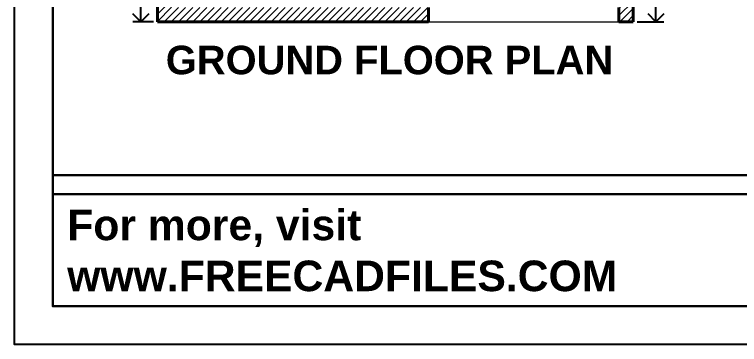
# Model space of a CAD drawing. Header units: inches. Extents: x 1457 to 6508, y 1058 to 4458.
# Drawn here: x 2731.4 to 3188.6, y 2211.2 to 2419.1 of the extents above; entities that cross this region are included whole.
import ezdxf
from ezdxf.enums import TextEntityAlignment as Align

# ---------------------------------------------------------------- set-up
doc = ezdxf.new("R2010")
doc.units = ezdxf.units.IN
for name, color, linetype, lineweight in [('FLOOR HATCH', 8, 'Continuous', 5), ('frame', 10, 'Continuous', 30), ('WALL', 2, 'Continuous', 40), ('WALL DIMENSION', 6, 'Continuous', 13), ('WALL HATCH', 7, 'Continuous', 5)]:
    doc.layers.add(name, color=color, linetype=linetype, lineweight=lineweight)
doc.styles.get("Standard").update_dxf_attribs({"font": 'arialbd.ttf'})
doc.dimstyles.new('ISO-25', dxfattribs={"dimscale": 4, "dimtxt": 2.5, "dimasz": 2.5, "dimexe": 1.25, "dimexo": 0.625, "dimtad": 0, "dimlunit": 3, "dimtxsty": 'Standard', "dimblk": 'OPEN90', "dimcen": 2.5, "dimclrd": 1, "dimadec": 0, "dimazin": 0, "dimtfac": 1, "dimtmove": 0, "dimatfit": 3, "dimfxl": 0, "dimarcsym": 0})

# ---------------------------------------------------------------- blocks, each defined once
blk = doc.blocks.new('_Open90')
at = {"color": 0, "linetype": 'ByBlock', "lineweight": -2}
for p, q in [((-0.5, 0.5), (0, 0)), ((0, 0), (-1, 0)), ((0, 0), (-0.5, -0.5))]:
    blk.add_line(p, q, dxfattribs=at)
blk = doc.blocks.new('*D214')
at = {"layer": 'Defpoints', "color": 0}
for p in [(2821.49, 2633.6), (2811.01, 2414.6), (2821.49, 2414.6)]:
    blk.add_point(p, dxfattribs=at)
at = {"layer": 'WALL DIMENSION', "color": 0, "lineweight": -2}
for p, q in [((2818.99, 2633.6), (2806.01, 2633.6)), ((2818.99, 2414.6), (2806.01, 2414.6))]:
    blk.add_line(p, q, dxfattribs=at)
at = {"layer": 'WALL DIMENSION', "color": 1, "lineweight": -2}
for p, q in [((2811.01, 2623.6), (2811.01, 2544.66)), ((2811.01, 2424.6), (2811.01, 2503.55))]:
    blk.add_line(p, q, dxfattribs=at)
at = {"layer": 'WALL DIMENSION', "color": 1, "lineweight": -2, "xscale": 10, "yscale": 10, "zscale": 10}
for p, rotation in [((2811.01, 2633.6), 90), ((2811.01, 2414.6), 270)]:
    blk.add_blockref('_Open90', p, dxfattribs=dict(at, rotation=rotation))
at = {"layer": 'WALL DIMENSION', "color": 0, "insert": (2811.01, 2524.1), "char_height": 10, "attachment_point": 5, "rotation": 90}
blk.add_mtext('18\'-3"', dxfattribs=at)
blk = doc.blocks.new('*D215')
at = {"layer": 'Defpoints', "color": 0}
for p in [(3121.49, 3194.6), (3121.49, 2414.6), (3135.93, 2414.6)]:
    blk.add_point(p, dxfattribs=at)
at = {"layer": 'WALL DIMENSION', "color": 0, "lineweight": -2}
for p, q in [((3123.99, 3194.6), (3140.93, 3194.6)), ((3123.99, 2414.6), (3140.93, 2414.6))]:
    blk.add_line(p, q, dxfattribs=at)
at = {"layer": 'WALL DIMENSION', "color": 1, "lineweight": -2}
for p, q in [((3135.93, 3184.6), (3135.93, 2815.93)), ((3135.93, 2424.6), (3135.93, 2793.27))]:
    blk.add_line(p, q, dxfattribs=at)
at = {"layer": 'WALL DIMENSION', "color": 1, "lineweight": -2, "xscale": 10, "yscale": 10, "zscale": 10}
for p, rotation in [((3135.93, 3194.6), 90), ((3135.93, 2414.6), 270)]:
    blk.add_blockref('_Open90', p, dxfattribs=dict(at, rotation=rotation))
at = {"layer": 'WALL DIMENSION', "color": 0, "insert": (3135.93, 2804.6), "char_height": 10, "attachment_point": 5, "rotation": 90}
blk.add_mtext("65'", dxfattribs=at)

msp = doc.modelspace()

# ---------------------------------------------------------------- hatches: boundary and pattern name
at = {"layer": 'WALL HATCH'}
h = msp.add_hatch(dxfattribs=at)
h.set_pattern_fill('ANSI31', color=256)
h.set_pattern_definition([(45, (1573.0508, 2077.8405), (-2.245064, 2.245064), [])])
h.paths.add_polyline_path([(2830.4918, 2633.6026), (2821.4918, 2633.6026), (2821.4918, 2414.6026), (2992.4918, 2414.6026), (2992.4918, 2423.6026), (2830.4918, 2423.6026)])
h.paths.add_polyline_path([(3121.4918, 2633.6026), (3112.4918, 2633.6026), (3112.4918, 2423.6026), (3112.4918, 2414.6026), (3121.4918, 2414.6026)])
h.paths.add_polyline_path([(3121.4918, 3194.6026), (2821.4918, 3194.6026), (2821.4918, 3113.6026), (2830.4918, 3113.6026), (2830.4918, 3185.6026), (3112.4918, 3185.6026), (3112.4918, 3113.6026), (3121.4918, 3113.6026)])

# ---------------------------------------------------------------- linework, layer by layer
msp.add_lwpolyline([(2731.3879, 3306.146), (3959.4533, 3306.146), (3959.4533, 2211.2062), (2731.3879, 2211.2062)], close=True)
at = {"layer": 'FLOOR HATCH'}
msp.add_line((2992.4918, 2414.6026), (3112.4918, 2414.6026), dxfattribs=at)
at = {"layer": 'frame'}
for p, q in [((2755.472, 2317.8708), (3935.3692, 2317.8708)), ((2755.472, 2305.8288), (3935.3692, 2305.8288))]:
    msp.add_line(p, q, dxfattribs=at)
msp.add_lwpolyline([(2755.472, 3282.0619), (3935.3692, 3282.0619), (3935.3692, 2235.2903), (2755.472, 2235.2903)], close=True, dxfattribs=at)
at = {"layer": 'WALL'}
for p, q in [((2821.4918, 3194.6026), (2821.4918, 2414.6026)), ((3121.4918, 2414.6026), (3121.4918, 3194.6026)), ((2992.4918, 2423.6026), (2992.4918, 2414.6026)), ((3112.4918, 2423.6026), (3112.4918, 2414.6026)), ((2821.4918, 2414.6026), (2992.4918, 2414.6026)), ((3112.4918, 2414.6026), (3121.4918, 2414.6026))]:
    msp.add_line(p, q, dxfattribs=at)

# ---------------------------------------------------------------- texts
at = {"layer": 'frame', "insert": (2764.6389, 2296.1897), "char_height": 19.26727, "attachment_point": 1}
msp.add_mtext_dynamic_manual_height_columns('{\\C7;For more, visit}\\P{\\C253;www.}FREECADFILES.{\\C0;COM}', width=355.088756, gutter_width=96.3364, heights=[0], dxfattribs=at)
at = {"layer": 'WALL DIMENSION'}
msp.add_text('GROUND FLOOR PLAN', height=18, dxfattribs=at).set_placement((2967.8737, 2390.4652), align=Align.MIDDLE)

# ---------------------------------------------------------------- dimensions: what is measured, and where the dimension line sits
dim = msp.add_linear_dim(base=(3135.9348, 2414.6026), p1=(3121.4918, 3194.6026), p2=(3121.4918, 2414.6026), angle=90, dimstyle='ISO-25', dxfattribs=at)
dim.commit()
dim.dimension.update_dxf_attribs({"geometry": '*D215', "text_midpoint": (3135.9348, 2804.6026)})
dim = msp.add_linear_dim(base=(2811.0078, 2414.6026), p1=(2821.4918, 2633.6026), p2=(2821.4918, 2414.6026), angle=90, dimstyle='ISO-25', override={"dimtmove": 1}, dxfattribs=at)
dim.commit()
dim.dimension.update_dxf_attribs({"geometry": '*D214', "text_midpoint": (2811.0078, 2524.1026)})

doc.saveas('drawing.dxf')
